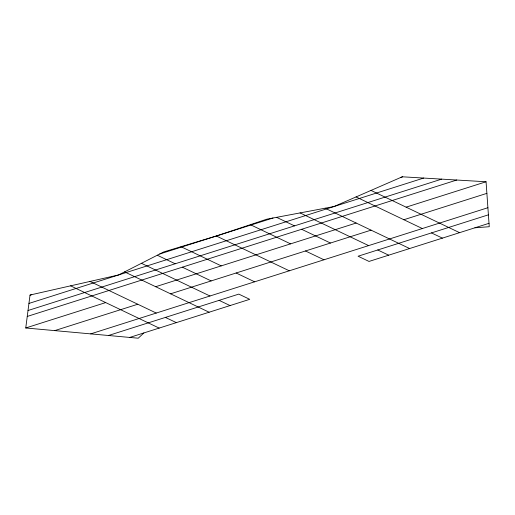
<?xml version="1.0" encoding="UTF-8"?>
<svg xmlns="http://www.w3.org/2000/svg" width="515" height="515" viewBox="0 0 515 515"><rect width="100%" height="100%" fill="white"/><g stroke="black" fill="none" stroke-linecap="round" stroke-linejoin="round"><path stroke-width="0.77" d="M143.859 332.948L138.239 338.207L25.75 327.978L30.031 295.031L118.553 274.965L163.834 251.899L216.352 236.005L266.886 219.165L334.029 206.528L402.279 176.793L486.063 181.769L489.25 226.716L474.882 227.804M30.012 295.192L31.769 294.632M159.714 253.998L272.989 218.019M400.94 177.379L402.698 176.819M28.937 303.432L423.639 178.061M28.016 310.513L441.658 179.13M27.25 316.442L456.734 180.025M25.75 327.978L105.697 302.582M155.659 286.713L356.148 223.034M406.116 207.159L486.063 181.769M54.745 330.611L137.775 304.236M170.568 293.82L371.058 230.141M403.85 219.731L486.881 193.357M90.692 333.881L487.905 207.719M108.472 335.497L238.793 294.11L249.724 299.324L129.735 337.434M488.407 214.826L358.086 256.219L369.017 261.433L489.012 223.317M371.006 190.415L459.58 232.664M356.052 196.93L422.332 228.544M431.473 232.909L442.404 238.123M325.074 208.208L409.618 248.539M300.084 212.914L368.618 245.603M377.759 249.968L388.69 255.183M276.587 217.336L294.483 225.879M301.642 229.291L330.463 243.035M250.348 224.675L290.569 243.865M305.479 250.972L323.961 259.792M216.352 236.005L289.295 270.8M181.023 246.698L221.244 265.882M236.147 272.995L254.635 281.808M157.294 255.228L175.19 263.77M182.349 267.182L211.163 280.926M141.445 263.307L209.978 295.996M219.12 300.354L230.051 305.569M124.591 271.888L209.129 312.219M89.983 281.441L156.264 313.056M165.405 317.414L176.336 322.628M70.587 285.838L159.161 328.087"/></g></svg>
